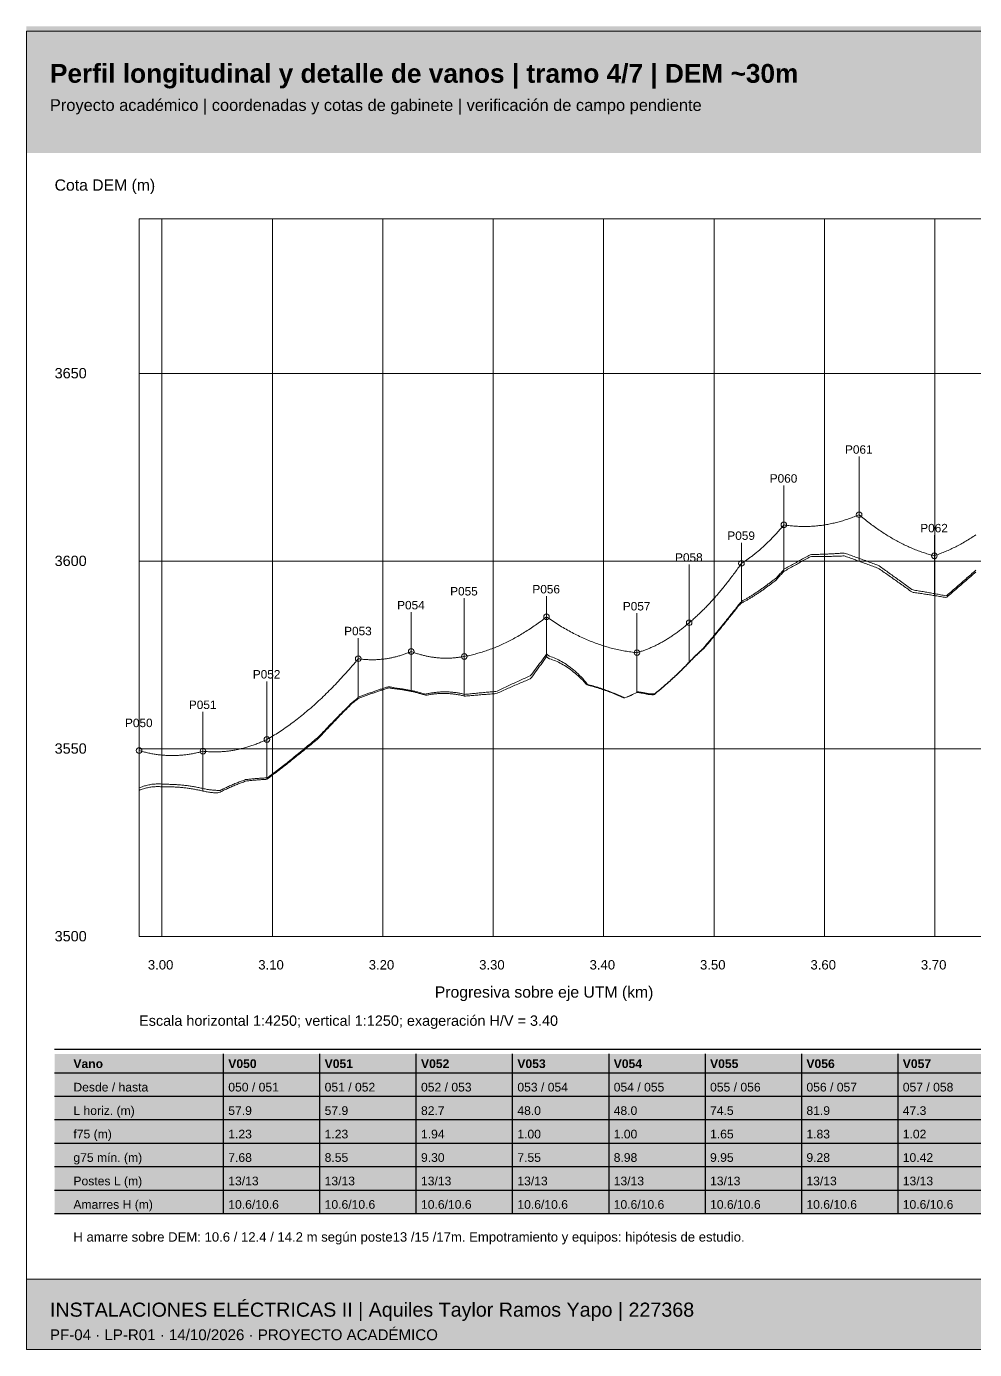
# Paper-space layout 'LP-PF-04' of a CAD drawing. Header units: metres, sheet in millimetres. Extents: x 8 to 412, y 8 to 290.
# Drawn here: x 8 to 210, y 8 to 290 of the extents above; entities that cross this region are included whole.
import ezdxf

# ---------------------------------------------------------------- set-up
doc = ezdxf.new("R2010")
doc.units = ezdxf.units.M
for name, color, linetype, lineweight, true_color in [('DETALLE', 7, 'Continuous', 13, 0x33434d), ('PERFIL_CONDUCTOR', 7, 'Continuous', 13, 0xc53643), ('PERFIL_TERRENO', 7, 'Continuous', 13, 0x976f49), ('PF_COTA', 7, 'Continuous', 0, 0x367db4), ('PF_EJE_DEM', 7, 'Continuous', 0, 0x53856e), ('PF_GRID', 7, 'Continuous', 0, 0xdee6ea), ('ROTULO', 7, 'Continuous', 13, 0x18364a)]:
    doc.layers.add(name, color=color, linetype=linetype, lineweight=lineweight, true_color=true_color)
doc.layers.add('PRESENTACION', color=7, linetype='Continuous')
doc.styles.add('Arial', font='arial.ttf')
doc.styles.add('Arial-Bold', font='arialbd.ttf')

psp = doc.layouts.new('LP-PF-04')

# ---------------------------------------------------------------- hatches: boundary and pattern name
at = {"layer": 'PRESENTACION', "true_color": 0xeef4f7}
for points in [[(8, 263), (412, 263), (412, 290), (8, 290)], [(8, 8), (412, 8), (412, 23), (8, 23)]]:
    psp.add_hatch(color=7, dxfattribs=at).paths.add_polyline_path(points)
at = {"layer": 'PRESENTACION', "true_color": 0x287d89}
psp.add_hatch(color=137, dxfattribs=at).paths.add_polyline_path([(8, 263), (11, 263), (11, 290), (8, 290)])
at = {"layer": 'PRESENTACION', "true_color": 0xe6eef2}
psp.add_hatch(color=7, dxfattribs=at).paths.add_polyline_path([(14, 64), (404, 64), (404, 71), (14, 71)])
at = {"layer": 'PRESENTACION', "true_color": 0xf6f8fa}
psp.add_hatch(color=7, dxfattribs=at).paths.add_polyline_path([(14, 37), (404, 37), (404, 64), (14, 64)])

# ---------------------------------------------------------------- linework, layer by layer
at = {"layer": 'DETALLE'}
for p, q in [((169.37, 173.85), (169.37, 183.77)), ((185.41, 176.01), (185.41, 185.93)), ((160.34, 167.09), (160.34, 175.57)), ((201.44, 168.7), (201.44, 177.18)), ((118.8, 155.68), (118.8, 164.16)), ((149.2, 154.44), (149.2, 162.92)), ((78.69, 146.76), (78.69, 155.24)), ((89.98, 148.28), (89.98, 156.76)), ((101.28, 147.24), (101.28, 155.72)), ((138.07, 148.05), (138.07, 156.53)), ((32, 127.18), (32, 135.66)), ((45.61, 127.04), (45.61, 135.52)), ((59.23, 129.54), (59.23, 138.02))]:
    psp.add_line(p, q, dxfattribs=at)
psp.add_lwpolyline([(32, 96), (284, 96), (284, 249), (32, 249)], close=True, dxfattribs=at)
for centre in [(185.41, 185.93), (169.37, 183.77), (201.44, 177.18), (160.34, 175.57), (118.8, 164.16), (149.2, 162.92), (78.69, 155.24), (89.98, 156.76), (101.28, 155.72), (138.07, 156.53), (59.23, 138.02), (32, 135.66), (45.61, 135.52)]:
    psp.add_circle(centre, 0.6, dxfattribs=at)
at = {"layer": 'PERFIL_CONDUCTOR'}
for points in [[(160.34, 175.57), (160.49, 175.67), (160.64, 175.76), (160.79, 175.86), (160.94, 175.95), (161.09, 176.05), (161.24, 176.15), (161.39, 176.25), (161.54, 176.36), (161.69, 176.46), (161.84, 176.57), (161.99, 176.68), (162.14, 176.78), (162.3, 176.9), (162.45, 177.01), (162.6, 177.12), (162.75, 177.24), (162.9, 177.35), (163.05, 177.47), (163.2, 177.59), (163.35, 177.71), (163.5, 177.83), (163.65, 177.96), (163.8, 178.08), (163.95, 178.21), (164.1, 178.34), (164.25, 178.47), (164.4, 178.6), (164.55, 178.73), (164.7, 178.87), (164.86, 179), (165.01, 179.14), (165.16, 179.28), (165.31, 179.42), (165.46, 179.56), (165.61, 179.7), (165.76, 179.85), (165.91, 179.99), (166.06, 180.14), (166.21, 180.29), (166.36, 180.44), (166.51, 180.59), (166.66, 180.75), (166.81, 180.9), (166.96, 181.06), (167.11, 181.22), (167.26, 181.37), (167.42, 181.54), (167.57, 181.7), (167.72, 181.86), (167.87, 182.03), (168.02, 182.2), (168.17, 182.36), (168.32, 182.53), (168.47, 182.71), (168.62, 182.88), (168.77, 183.05), (168.92, 183.23), (169.07, 183.41), (169.22, 183.59), (169.37, 183.77)], [(169.37, 183.77), (169.64, 183.73), (169.91, 183.69), (170.17, 183.65), (170.44, 183.62), (170.71, 183.59), (170.98, 183.56), (171.24, 183.53), (171.51, 183.51), (171.78, 183.49), (172.05, 183.47), (172.31, 183.46), (172.58, 183.44), (172.85, 183.43), (173.11, 183.43), (173.38, 183.42), (173.65, 183.42), (173.92, 183.42), (174.18, 183.42), (174.45, 183.43), (174.72, 183.44), (174.99, 183.45), (175.25, 183.46), (175.52, 183.48), (175.79, 183.5), (176.05, 183.52), (176.32, 183.54), (176.59, 183.57), (176.86, 183.6), (177.12, 183.63), (177.39, 183.67), (177.66, 183.7), (177.93, 183.74), (178.19, 183.79), (178.46, 183.83), (178.73, 183.88), (178.99, 183.93), (179.26, 183.98), (179.53, 184.04), (179.8, 184.1), (180.06, 184.16), (180.33, 184.22), (180.6, 184.29), (180.87, 184.36), (181.13, 184.43), (181.4, 184.5), (181.67, 184.58), (181.93, 184.66), (182.2, 184.74), (182.47, 184.83), (182.74, 184.91), (183, 185), (183.27, 185.1), (183.54, 185.19), (183.81, 185.29), (184.07, 185.39), (184.34, 185.49), (184.61, 185.6), (184.87, 185.71), (185.14, 185.82), (185.41, 185.93)], [(185.41, 185.93), (185.68, 185.71), (185.94, 185.49), (186.21, 185.27), (186.48, 185.05), (186.74, 184.84), (187.01, 184.63), (187.28, 184.42), (187.55, 184.21), (187.81, 184.01), (188.08, 183.81), (188.35, 183.61), (188.62, 183.41), (188.88, 183.22), (189.15, 183.03), (189.42, 182.84), (189.68, 182.66), (189.95, 182.48), (190.22, 182.3), (190.49, 182.12), (190.75, 181.95), (191.02, 181.78), (191.29, 181.61), (191.56, 181.44), (191.82, 181.28), (192.09, 181.12), (192.36, 180.96), (192.62, 180.81), (192.89, 180.66), (193.16, 180.51), (193.43, 180.36), (193.69, 180.21), (193.96, 180.07), (194.23, 179.93), (194.5, 179.8), (194.76, 179.66), (195.03, 179.53), (195.3, 179.4), (195.56, 179.28), (195.83, 179.16), (196.1, 179.04), (196.37, 178.92), (196.63, 178.8), (196.9, 178.69), (197.17, 178.58), (197.44, 178.47), (197.7, 178.37), (197.97, 178.27), (198.24, 178.17), (198.5, 178.07), (198.77, 177.98), (199.04, 177.89), (199.31, 177.8), (199.57, 177.71), (199.84, 177.63), (200.11, 177.55), (200.38, 177.47), (200.64, 177.39), (200.91, 177.32), (201.18, 177.25), (201.44, 177.18)], [(201.44, 177.18), (201.71, 177.28), (201.98, 177.37), (202.25, 177.47), (202.51, 177.57), (202.78, 177.67), (203.05, 177.78), (203.32, 177.88), (203.58, 177.99), (203.85, 178.11), (204.12, 178.22), (204.38, 178.34), (204.65, 178.46), (204.92, 178.59), (205.19, 178.71), (205.45, 178.84), (205.72, 178.97), (205.99, 179.11), (206.26, 179.24), (206.52, 179.38), (206.79, 179.53), (207.06, 179.67), (207.32, 179.82), (207.59, 179.97), (207.86, 180.12), (208.13, 180.28), (208.39, 180.44), (208.66, 180.6), (208.93, 180.76), (209.2, 180.93), (209.46, 181.1), (209.73, 181.27), (210, 181.44), (210.26, 181.62)], [(149.2, 162.92), (149.39, 163.08), (149.58, 163.23), (149.76, 163.39), (149.95, 163.55), (150.13, 163.72), (150.32, 163.88), (150.5, 164.05), (150.69, 164.22), (150.87, 164.39), (151.06, 164.56), (151.25, 164.73), (151.43, 164.91), (151.62, 165.09), (151.8, 165.27), (151.99, 165.45), (152.17, 165.63), (152.36, 165.82), (152.54, 166), (152.73, 166.19), (152.92, 166.38), (153.1, 166.58), (153.29, 166.77), (153.47, 166.97), (153.66, 167.16), (153.84, 167.37), (154.03, 167.57), (154.21, 167.77), (154.4, 167.98), (154.59, 168.18), (154.77, 168.39), (154.96, 168.61), (155.14, 168.82), (155.33, 169.03), (155.51, 169.25), (155.7, 169.47), (155.88, 169.69), (156.07, 169.92), (156.26, 170.14), (156.44, 170.37), (156.63, 170.6), (156.81, 170.83), (157, 171.06), (157.18, 171.29), (157.37, 171.53), (157.55, 171.77), (157.74, 172.01), (157.93, 172.25), (158.11, 172.49), (158.3, 172.74), (158.48, 172.99), (158.67, 173.24), (158.85, 173.49), (159.04, 173.74), (159.22, 174), (159.41, 174.26), (159.6, 174.52), (159.78, 174.78), (159.97, 175.04), (160.15, 175.31), (160.34, 175.57)], [(101.28, 155.72), (101.57, 155.78), (101.86, 155.83), (102.15, 155.89), (102.44, 155.96), (102.74, 156.02), (103.03, 156.09), (103.32, 156.16), (103.61, 156.24), (103.9, 156.32), (104.2, 156.4), (104.49, 156.48), (104.78, 156.57), (105.07, 156.65), (105.36, 156.75), (105.66, 156.84), (105.95, 156.94), (106.24, 157.04), (106.53, 157.14), (106.82, 157.25), (107.12, 157.36), (107.41, 157.47), (107.7, 157.59), (107.99, 157.71), (108.28, 157.83), (108.58, 157.95), (108.87, 158.08), (109.16, 158.21), (109.45, 158.34), (109.74, 158.48), (110.04, 158.62), (110.33, 158.76), (110.62, 158.91), (110.91, 159.05), (111.2, 159.2), (111.5, 159.36), (111.79, 159.51), (112.08, 159.67), (112.37, 159.84), (112.67, 160), (112.96, 160.17), (113.25, 160.34), (113.54, 160.52), (113.83, 160.69), (114.13, 160.87), (114.42, 161.06), (114.71, 161.24), (115, 161.43), (115.29, 161.63), (115.59, 161.82), (115.88, 162.02), (116.17, 162.22), (116.46, 162.42), (116.75, 162.63), (117.05, 162.84), (117.34, 163.05), (117.63, 163.27), (117.92, 163.49), (118.21, 163.71), (118.51, 163.93), (118.8, 164.16)], [(118.8, 164.16), (119.12, 163.94), (119.44, 163.72), (119.76, 163.5), (120.08, 163.29), (120.4, 163.08), (120.72, 162.87), (121.05, 162.67), (121.37, 162.47), (121.69, 162.27), (122.01, 162.07), (122.33, 161.88), (122.65, 161.7), (122.97, 161.51), (123.29, 161.33), (123.62, 161.15), (123.94, 160.98), (124.26, 160.81), (124.58, 160.64), (124.9, 160.47), (125.22, 160.31), (125.54, 160.16), (125.86, 160), (126.19, 159.85), (126.51, 159.7), (126.83, 159.56), (127.15, 159.41), (127.47, 159.28), (127.79, 159.14), (128.11, 159.01), (128.43, 158.88), (128.76, 158.75), (129.08, 158.63), (129.4, 158.51), (129.72, 158.4), (130.04, 158.29), (130.36, 158.18), (130.68, 158.07), (131, 157.97), (131.32, 157.87), (131.65, 157.77), (131.97, 157.68), (132.29, 157.59), (132.61, 157.5), (132.93, 157.42), (133.25, 157.34), (133.57, 157.26), (133.89, 157.19), (134.22, 157.12), (134.54, 157.05), (134.86, 156.99), (135.18, 156.93), (135.5, 156.87), (135.82, 156.82), (136.14, 156.77), (136.46, 156.72), (136.79, 156.68), (137.11, 156.64), (137.43, 156.6), (137.75, 156.56), (138.07, 156.53)], [(138.07, 156.53), (138.26, 156.59), (138.44, 156.64), (138.63, 156.7), (138.81, 156.75), (139, 156.82), (139.18, 156.88), (139.37, 156.94), (139.55, 157.01), (139.74, 157.07), (139.93, 157.14), (140.11, 157.21), (140.3, 157.29), (140.48, 157.36), (140.67, 157.44), (140.85, 157.52), (141.04, 157.6), (141.22, 157.68), (141.41, 157.76), (141.6, 157.85), (141.78, 157.93), (141.97, 158.02), (142.15, 158.11), (142.34, 158.21), (142.52, 158.3), (142.71, 158.4), (142.89, 158.5), (143.08, 158.6), (143.27, 158.7), (143.45, 158.8), (143.64, 158.91), (143.82, 159.01), (144.01, 159.12), (144.19, 159.23), (144.38, 159.35), (144.57, 159.46), (144.75, 159.58), (144.94, 159.7), (145.12, 159.82), (145.31, 159.94), (145.49, 160.06), (145.68, 160.19), (145.86, 160.31), (146.05, 160.44), (146.24, 160.57), (146.42, 160.71), (146.61, 160.84), (146.79, 160.98), (146.98, 161.12), (147.16, 161.26), (147.35, 161.4), (147.53, 161.54), (147.72, 161.69), (147.91, 161.84), (148.09, 161.99), (148.28, 162.14), (148.46, 162.29), (148.65, 162.44), (148.83, 162.6), (149.02, 162.76), (149.2, 162.92)], [(59.23, 138.02), (59.55, 138.21), (59.87, 138.4), (60.2, 138.59), (60.52, 138.79), (60.85, 138.99), (61.17, 139.19), (61.5, 139.39), (61.82, 139.6), (62.15, 139.82), (62.47, 140.03), (62.79, 140.25), (63.12, 140.48), (63.44, 140.7), (63.77, 140.93), (64.09, 141.17), (64.42, 141.41), (64.74, 141.65), (65.06, 141.89), (65.39, 142.14), (65.71, 142.39), (66.04, 142.64), (66.36, 142.9), (66.69, 143.16), (67.01, 143.42), (67.34, 143.69), (67.66, 143.96), (67.98, 144.24), (68.31, 144.52), (68.63, 144.8), (68.96, 145.08), (69.28, 145.37), (69.61, 145.66), (69.93, 145.96), (70.25, 146.26), (70.58, 146.56), (70.9, 146.86), (71.23, 147.17), (71.55, 147.49), (71.88, 147.8), (72.2, 148.12), (72.53, 148.44), (72.85, 148.77), (73.17, 149.1), (73.5, 149.43), (73.82, 149.77), (74.15, 150.11), (74.47, 150.45), (74.8, 150.8), (75.12, 151.15), (75.44, 151.51), (75.77, 151.86), (76.09, 152.23), (76.42, 152.59), (76.74, 152.96), (77.07, 153.33), (77.39, 153.71), (77.72, 154.08), (78.04, 154.47), (78.36, 154.85), (78.69, 155.24)], [(78.69, 155.24), (78.88, 155.21), (79.06, 155.19), (79.25, 155.17), (79.44, 155.14), (79.63, 155.12), (79.82, 155.1), (80.01, 155.09), (80.19, 155.07), (80.38, 155.06), (80.57, 155.05), (80.76, 155.04), (80.95, 155.03), (81.14, 155.03), (81.32, 155.02), (81.51, 155.02), (81.7, 155.02), (81.89, 155.02), (82.08, 155.02), (82.26, 155.03), (82.45, 155.03), (82.64, 155.04), (82.83, 155.05), (83.02, 155.06), (83.21, 155.08), (83.39, 155.09), (83.58, 155.11), (83.77, 155.13), (83.96, 155.15), (84.15, 155.17), (84.34, 155.2), (84.52, 155.22), (84.71, 155.25), (84.9, 155.28), (85.09, 155.31), (85.28, 155.34), (85.46, 155.38), (85.65, 155.42), (85.84, 155.46), (86.03, 155.5), (86.22, 155.54), (86.41, 155.58), (86.59, 155.63), (86.78, 155.67), (86.97, 155.72), (87.16, 155.78), (87.35, 155.83), (87.54, 155.88), (87.72, 155.94), (87.91, 156), (88.1, 156.06), (88.29, 156.12), (88.48, 156.18), (88.66, 156.25), (88.85, 156.32), (89.04, 156.39), (89.23, 156.46), (89.42, 156.53), (89.61, 156.6), (89.79, 156.68), (89.98, 156.76)], [(89.98, 156.76), (90.17, 156.69), (90.36, 156.62), (90.55, 156.55), (90.74, 156.49), (90.92, 156.43), (91.11, 156.36), (91.3, 156.31), (91.49, 156.25), (91.68, 156.19), (91.86, 156.14), (92.05, 156.09), (92.24, 156.04), (92.43, 155.99), (92.62, 155.94), (92.81, 155.9), (92.99, 155.85), (93.18, 155.81), (93.37, 155.77), (93.56, 155.73), (93.75, 155.7), (93.94, 155.66), (94.12, 155.63), (94.31, 155.6), (94.5, 155.57), (94.69, 155.55), (94.88, 155.52), (95.06, 155.5), (95.25, 155.47), (95.44, 155.46), (95.63, 155.44), (95.82, 155.42), (96.01, 155.41), (96.19, 155.39), (96.38, 155.38), (96.57, 155.37), (96.76, 155.37), (96.95, 155.36), (97.14, 155.36), (97.32, 155.35), (97.51, 155.35), (97.7, 155.36), (97.89, 155.36), (98.08, 155.36), (98.26, 155.37), (98.45, 155.38), (98.64, 155.39), (98.83, 155.4), (99.02, 155.42), (99.21, 155.43), (99.39, 155.45), (99.58, 155.47), (99.77, 155.49), (99.96, 155.51), (100.15, 155.54), (100.34, 155.56), (100.52, 155.59), (100.71, 155.62), (100.9, 155.65), (101.09, 155.69), (101.28, 155.72)], [(32, 135.66), (32.23, 135.59), (32.45, 135.53), (32.68, 135.47), (32.91, 135.41), (33.13, 135.35), (33.36, 135.29), (33.59, 135.24), (33.82, 135.19), (34.04, 135.14), (34.27, 135.09), (34.5, 135.04), (34.72, 135), (34.95, 134.96), (35.18, 134.92), (35.4, 134.89), (35.63, 134.85), (35.86, 134.82), (36.08, 134.79), (36.31, 134.76), (36.54, 134.74), (36.76, 134.71), (36.99, 134.69), (37.22, 134.67), (37.45, 134.66), (37.67, 134.64), (37.9, 134.63), (38.13, 134.62), (38.35, 134.61), (38.58, 134.61), (38.81, 134.6), (39.03, 134.6), (39.26, 134.6), (39.49, 134.61), (39.71, 134.61), (39.94, 134.62), (40.17, 134.63), (40.39, 134.64), (40.62, 134.65), (40.85, 134.67), (41.08, 134.69), (41.3, 134.71), (41.53, 134.73), (41.76, 134.76), (41.98, 134.78), (42.21, 134.81), (42.44, 134.84), (42.66, 134.88), (42.89, 134.91), (43.12, 134.95), (43.34, 134.99), (43.57, 135.03), (43.8, 135.08), (44.02, 135.13), (44.25, 135.18), (44.48, 135.23), (44.71, 135.28), (44.93, 135.34), (45.16, 135.39), (45.39, 135.45), (45.61, 135.52)], [(45.61, 135.52), (45.84, 135.49), (46.07, 135.47), (46.29, 135.45), (46.52, 135.44), (46.75, 135.42), (46.97, 135.41), (47.2, 135.4), (47.43, 135.39), (47.65, 135.39), (47.88, 135.39), (48.11, 135.38), (48.34, 135.39), (48.56, 135.39), (48.79, 135.4), (49.02, 135.4), (49.24, 135.41), (49.47, 135.43), (49.7, 135.44), (49.92, 135.46), (50.15, 135.47), (50.38, 135.5), (50.6, 135.52), (50.83, 135.54), (51.06, 135.57), (51.28, 135.6), (51.51, 135.63), (51.74, 135.67), (51.97, 135.7), (52.19, 135.74), (52.42, 135.78), (52.65, 135.83), (52.87, 135.87), (53.1, 135.92), (53.33, 135.97), (53.55, 136.02), (53.78, 136.07), (54.01, 136.13), (54.23, 136.19), (54.46, 136.25), (54.69, 136.31), (54.92, 136.37), (55.14, 136.44), (55.37, 136.51), (55.6, 136.58), (55.82, 136.65), (56.05, 136.73), (56.28, 136.81), (56.5, 136.89), (56.73, 136.97), (56.96, 137.06), (57.18, 137.14), (57.41, 137.23), (57.64, 137.32), (57.86, 137.42), (58.09, 137.51), (58.32, 137.61), (58.55, 137.71), (58.77, 137.81), (59, 137.91), (59.23, 138.02)]]:
    psp.add_lwpolyline(points, dxfattribs=at)
at = {"layer": 'PERFIL_TERRENO'}
for points in [[(169.37, 174.31), (169.64, 174.46), (169.91, 174.6), (170.17, 174.75), (170.44, 174.9), (170.71, 175.05), (170.98, 175.19), (171.24, 175.34), (171.51, 175.49), (171.78, 175.63), (172.05, 175.78), (172.31, 175.93), (172.58, 176.07), (172.85, 176.22), (173.11, 176.36), (173.38, 176.51), (173.65, 176.66), (173.92, 176.8), (174.18, 176.95), (174.45, 177.09), (174.72, 177.24), (174.99, 177.38), (175.25, 177.43), (175.52, 177.43), (175.79, 177.44), (176.05, 177.45), (176.32, 177.46), (176.59, 177.47), (176.86, 177.48), (177.12, 177.49), (177.39, 177.5), (177.66, 177.51), (177.93, 177.52), (178.19, 177.53), (178.46, 177.54), (178.73, 177.55), (178.99, 177.57), (179.26, 177.58), (179.53, 177.59), (179.8, 177.61), (180.06, 177.62), (180.33, 177.64), (180.6, 177.65), (180.87, 177.67), (181.13, 177.69), (181.4, 177.71), (181.67, 177.72), (181.93, 177.74), (182.2, 177.76), (182.47, 177.7), (182.74, 177.61), (183, 177.51), (183.27, 177.41), (183.54, 177.31), (183.81, 177.21), (184.07, 177.12), (184.34, 177.02), (184.61, 176.92), (184.87, 176.82), (185.14, 176.73), (185.41, 176.63)], [(185.41, 176.63), (185.68, 176.53), (185.94, 176.43), (186.21, 176.33), (186.48, 176.24), (186.74, 176.14), (187.01, 176.04), (187.28, 175.94), (187.55, 175.84), (187.81, 175.75), (188.08, 175.65), (188.35, 175.55), (188.62, 175.45), (188.88, 175.35), (189.15, 175.26), (189.42, 175.16), (189.68, 175.01), (189.95, 174.82), (190.22, 174.63), (190.49, 174.44), (190.75, 174.25), (191.02, 174.06), (191.29, 173.87), (191.56, 173.68), (191.82, 173.49), (192.09, 173.29), (192.36, 173.1), (192.62, 172.91), (192.89, 172.72), (193.16, 172.53), (193.43, 172.33), (193.69, 172.14), (193.96, 171.95), (194.23, 171.75), (194.5, 171.56), (194.76, 171.37), (195.03, 171.17), (195.3, 170.98), (195.56, 170.78), (195.83, 170.59), (196.1, 170.39), (196.37, 170.2), (196.63, 170), (196.9, 169.89), (197.17, 169.84), (197.44, 169.8), (197.7, 169.76), (197.97, 169.72), (198.24, 169.67), (198.5, 169.63), (198.77, 169.58), (199.04, 169.54), (199.31, 169.49), (199.57, 169.45), (199.84, 169.4), (200.11, 169.35), (200.38, 169.31), (200.64, 169.26), (200.91, 169.21), (201.18, 169.16), (201.44, 169.11)], [(160.34, 167.45), (160.49, 167.53), (160.64, 167.62), (160.79, 167.7), (160.94, 167.78), (161.09, 167.87), (161.24, 167.95), (161.39, 168.04), (161.54, 168.13), (161.69, 168.21), (161.84, 168.3), (161.99, 168.39), (162.14, 168.49), (162.3, 168.58), (162.45, 168.67), (162.6, 168.77), (162.75, 168.86), (162.9, 168.96), (163.05, 169.06), (163.2, 169.15), (163.35, 169.25), (163.5, 169.35), (163.65, 169.45), (163.8, 169.56), (163.95, 169.66), (164.1, 169.76), (164.25, 169.87), (164.4, 169.98), (164.55, 170.08), (164.7, 170.19), (164.86, 170.3), (165.01, 170.41), (165.16, 170.51), (165.31, 170.62), (165.46, 170.73), (165.61, 170.84), (165.76, 170.95), (165.91, 171.06), (166.06, 171.18), (166.21, 171.29), (166.36, 171.4), (166.51, 171.51), (166.66, 171.63), (166.81, 171.74), (166.96, 171.85), (167.11, 171.97), (167.26, 172.09), (167.42, 172.2), (167.57, 172.32), (167.72, 172.43), (167.87, 172.57), (168.02, 172.74), (168.17, 172.91), (168.32, 173.07), (168.47, 173.24), (168.62, 173.41), (168.77, 173.57), (168.92, 173.74), (169.07, 173.9), (169.22, 174.06), (169.37, 174.23)], [(201.44, 169.11), (201.71, 169.07), (201.98, 169.02), (202.25, 168.97), (202.51, 168.92), (202.78, 168.87), (203.05, 168.81), (203.32, 168.76), (203.58, 168.71), (203.85, 168.66), (204.12, 168.73), (204.38, 168.97), (204.65, 169.2), (204.92, 169.43), (205.19, 169.66), (205.45, 169.89), (205.72, 170.12), (205.99, 170.36), (206.26, 170.59), (206.52, 170.82), (206.79, 171.05), (207.06, 171.29), (207.32, 171.52), (207.59, 171.75), (207.86, 171.98), (208.13, 172.22), (208.39, 172.45), (208.66, 172.68), (208.93, 172.91), (209.2, 173.15), (209.46, 173.38), (209.73, 173.61), (210, 173.85), (210.26, 174.08)], [(149.2, 154.52), (149.39, 154.71), (149.58, 154.9), (149.76, 155.1), (149.95, 155.29), (150.13, 155.49), (150.32, 155.69), (150.5, 155.87), (150.69, 156.04), (150.87, 156.21), (151.06, 156.38), (151.25, 156.56), (151.43, 156.73), (151.62, 156.9), (151.8, 157.08), (151.99, 157.25), (152.17, 157.45), (152.36, 157.67), (152.54, 157.88), (152.73, 158.1), (152.92, 158.32), (153.1, 158.54), (153.29, 158.76), (153.47, 158.98), (153.66, 159.2), (153.84, 159.42), (154.03, 159.64), (154.21, 159.87), (154.4, 160.09), (154.59, 160.31), (154.77, 160.54), (154.96, 160.76), (155.14, 160.99), (155.33, 161.21), (155.51, 161.44), (155.7, 161.66), (155.88, 161.89), (156.07, 162.12), (156.26, 162.35), (156.44, 162.58), (156.63, 162.8), (156.81, 163.03), (157, 163.27), (157.18, 163.5), (157.37, 163.73), (157.55, 163.96), (157.74, 164.19), (157.93, 164.43), (158.11, 164.66), (158.3, 164.89), (158.48, 165.13), (158.67, 165.36), (158.85, 165.6), (159.04, 165.83), (159.22, 166.07), (159.41, 166.31), (159.6, 166.55), (159.78, 166.79), (159.97, 167.02), (160.15, 167.22), (160.34, 167.39)], [(101.28, 147.63), (101.57, 147.66), (101.86, 147.69), (102.15, 147.72), (102.44, 147.75), (102.74, 147.78), (103.03, 147.81), (103.32, 147.83), (103.61, 147.86), (103.9, 147.89), (104.2, 147.92), (104.49, 147.94), (104.78, 147.97), (105.07, 148), (105.36, 148.02), (105.66, 148.05), (105.95, 148.08), (106.24, 148.1), (106.53, 148.13), (106.82, 148.15), (107.12, 148.18), (107.41, 148.21), (107.7, 148.23), (107.99, 148.25), (108.28, 148.33), (108.58, 148.47), (108.87, 148.61), (109.16, 148.75), (109.45, 148.89), (109.74, 149.03), (110.04, 149.17), (110.33, 149.31), (110.62, 149.45), (110.91, 149.59), (111.2, 149.72), (111.5, 149.86), (111.79, 149.99), (112.08, 150.13), (112.37, 150.26), (112.67, 150.4), (112.96, 150.53), (113.25, 150.66), (113.54, 150.79), (113.83, 150.92), (114.13, 151.05), (114.42, 151.18), (114.71, 151.31), (115, 151.44), (115.29, 151.57), (115.59, 151.86), (115.88, 152.25), (116.17, 152.64), (116.46, 153.03), (116.75, 153.43), (117.05, 153.82), (117.34, 154.22), (117.63, 154.61), (117.92, 155.01), (118.21, 155.41), (118.51, 155.8), (118.8, 156.2)], [(118.8, 156.29), (119.12, 156.02), (119.44, 155.77), (119.76, 155.65), (120.08, 155.54), (120.4, 155.41), (120.72, 155.28), (121.05, 155.14), (121.37, 154.98), (121.69, 154.82), (122.01, 154.64), (122.33, 154.46), (122.65, 154.26), (122.97, 154.05), (123.29, 153.83), (123.62, 153.6), (123.94, 153.36), (124.26, 153.11), (124.58, 152.85), (124.9, 152.57), (125.22, 152.29), (125.54, 152), (125.86, 151.69), (126.19, 151.37), (126.51, 151.02), (126.83, 150.62), (127.15, 150.22), (127.47, 149.82), (127.79, 149.71), (128.11, 149.62), (128.43, 149.53), (128.76, 149.44), (129.08, 149.35), (129.4, 149.25), (129.72, 149.15), (130.04, 149.05), (130.36, 148.94), (130.68, 148.83), (131, 148.72), (131.32, 148.61), (131.65, 148.49), (131.97, 148.38), (132.29, 148.25), (132.61, 148.13), (132.93, 148), (133.25, 147.87), (133.57, 147.74), (133.89, 147.61), (134.22, 147.47), (134.54, 147.33), (134.86, 147.19), (135.18, 147.04), (135.5, 146.92), (135.82, 147.04), (136.14, 147.17), (136.46, 147.3), (136.79, 147.44), (137.11, 147.58), (137.43, 147.73), (137.75, 147.89), (138.07, 148.05)], [(138.07, 148.2), (138.26, 148.18), (138.44, 148.16), (138.63, 148.14), (138.81, 148.11), (139, 148.08), (139.18, 148.05), (139.37, 148.02), (139.55, 147.99), (139.74, 147.95), (139.93, 147.91), (140.11, 147.87), (140.3, 147.83), (140.48, 147.81), (140.67, 147.79), (140.85, 147.78), (141.04, 147.77), (141.22, 147.76), (141.41, 147.76), (141.6, 147.75), (141.78, 147.75), (141.97, 147.86), (142.15, 148.01), (142.34, 148.16), (142.52, 148.31), (142.71, 148.46), (142.89, 148.62), (143.08, 148.77), (143.27, 148.93), (143.45, 149.09), (143.64, 149.25), (143.82, 149.41), (144.01, 149.57), (144.19, 149.73), (144.38, 149.9), (144.57, 150.06), (144.75, 150.23), (144.94, 150.39), (145.12, 150.56), (145.31, 150.73), (145.49, 150.9), (145.68, 151.07), (145.86, 151.24), (146.05, 151.41), (146.24, 151.59), (146.42, 151.76), (146.61, 151.94), (146.79, 152.12), (146.98, 152.29), (147.16, 152.47), (147.35, 152.65), (147.53, 152.83), (147.72, 153.02), (147.91, 153.2), (148.09, 153.39), (148.28, 153.57), (148.46, 153.76), (148.65, 153.95), (148.83, 154.14), (149.02, 154.33), (149.2, 154.52)], [(59.23, 129.76), (59.55, 130.01), (59.87, 130.26), (60.2, 130.5), (60.52, 130.75), (60.85, 131), (61.17, 131.25), (61.5, 131.5), (61.82, 131.75), (62.15, 132), (62.47, 132.25), (62.79, 132.5), (63.12, 132.75), (63.44, 133.01), (63.77, 133.27), (64.09, 133.53), (64.42, 133.79), (64.74, 134.05), (65.06, 134.32), (65.39, 134.58), (65.71, 134.84), (66.04, 135.11), (66.36, 135.37), (66.69, 135.64), (67.01, 135.91), (67.34, 136.17), (67.66, 136.44), (67.98, 136.71), (68.31, 136.98), (68.63, 137.25), (68.96, 137.52), (69.28, 137.79), (69.61, 138.06), (69.93, 138.33), (70.25, 138.6), (70.58, 138.95), (70.9, 139.29), (71.23, 139.63), (71.55, 139.97), (71.88, 140.31), (72.2, 140.65), (72.53, 140.99), (72.85, 141.33), (73.17, 141.66), (73.5, 142), (73.82, 142.33), (74.15, 142.66), (74.47, 142.99), (74.8, 143.32), (75.12, 143.65), (75.44, 143.97), (75.77, 144.3), (76.09, 144.62), (76.42, 144.95), (76.74, 145.27), (77.07, 145.59), (77.39, 145.91), (77.72, 146.19), (78.04, 146.44), (78.36, 146.69), (78.69, 146.94)], [(78.69, 147.02), (78.88, 147.09), (79.06, 147.17), (79.25, 147.24), (79.44, 147.31), (79.63, 147.38), (79.82, 147.45), (80.01, 147.52), (80.19, 147.59), (80.38, 147.66), (80.57, 147.73), (80.76, 147.8), (80.95, 147.87), (81.14, 147.94), (81.32, 148), (81.51, 148.07), (81.7, 148.14), (81.89, 148.2), (82.08, 148.27), (82.26, 148.34), (82.45, 148.4), (82.64, 148.46), (82.83, 148.53), (83.02, 148.59), (83.21, 148.66), (83.39, 148.72), (83.58, 148.78), (83.77, 148.85), (83.96, 148.91), (84.15, 148.97), (84.34, 149.03), (84.52, 149.09), (84.71, 149.15), (84.9, 149.21), (85.09, 149.27), (85.28, 149.26), (85.46, 149.23), (85.65, 149.19), (85.84, 149.16), (86.03, 149.12), (86.22, 149.08), (86.41, 149.03), (86.59, 148.99), (86.78, 148.95), (86.97, 148.93), (87.16, 148.91), (87.35, 148.89), (87.54, 148.87), (87.72, 148.84), (87.91, 148.82), (88.1, 148.79), (88.29, 148.76), (88.48, 148.73), (88.66, 148.7), (88.85, 148.67), (89.04, 148.64), (89.23, 148.6), (89.42, 148.57), (89.61, 148.53), (89.79, 148.49), (89.98, 148.45)], [(89.98, 148.45), (90.17, 148.41), (90.36, 148.37), (90.55, 148.33), (90.74, 148.29), (90.92, 148.24), (91.11, 148.2), (91.3, 148.15), (91.49, 148.1), (91.68, 148.05), (91.86, 148), (92.05, 147.95), (92.24, 147.9), (92.43, 147.84), (92.62, 147.79), (92.81, 147.73), (92.99, 147.69), (93.18, 147.73), (93.37, 147.77), (93.56, 147.81), (93.75, 147.85), (93.94, 147.88), (94.12, 147.92), (94.31, 147.95), (94.5, 147.98), (94.69, 148), (94.88, 148.03), (95.06, 148.05), (95.25, 148.07), (95.44, 148.09), (95.63, 148.11), (95.82, 148.12), (96.01, 148.14), (96.19, 148.15), (96.38, 148.16), (96.57, 148.16), (96.76, 148.17), (96.95, 148.17), (97.14, 148.17), (97.32, 148.17), (97.51, 148.17), (97.7, 148.16), (97.89, 148.16), (98.08, 148.15), (98.26, 148.14), (98.45, 148.12), (98.64, 148.11), (98.83, 148.09), (99.02, 148.07), (99.21, 148.05), (99.39, 148.03), (99.58, 148.01), (99.77, 147.98), (99.96, 147.95), (100.15, 147.92), (100.34, 147.89), (100.52, 147.85), (100.71, 147.82), (100.9, 147.76), (101.09, 147.69), (101.28, 147.62)], [(45.61, 127.58), (45.84, 127.53), (46.07, 127.48), (46.29, 127.44), (46.52, 127.4), (46.75, 127.36), (46.97, 127.33), (47.2, 127.3), (47.43, 127.27), (47.65, 127.25), (47.88, 127.23), (48.11, 127.21), (48.34, 127.19), (48.56, 127.18), (48.79, 127.17), (49.02, 127.17), (49.24, 127.16), (49.47, 127.26), (49.7, 127.37), (49.92, 127.48), (50.15, 127.59), (50.38, 127.7), (50.6, 127.81), (50.83, 127.91), (51.06, 128.02), (51.28, 128.12), (51.51, 128.22), (51.74, 128.32), (51.97, 128.42), (52.19, 128.51), (52.42, 128.61), (52.65, 128.7), (52.87, 128.79), (53.1, 128.88), (53.33, 128.97), (53.55, 129.06), (53.78, 129.14), (54.01, 129.23), (54.23, 129.31), (54.46, 129.39), (54.69, 129.47), (54.92, 129.49), (55.14, 129.52), (55.37, 129.55), (55.6, 129.57), (55.82, 129.59), (56.05, 129.61), (56.28, 129.64), (56.5, 129.66), (56.73, 129.68), (56.96, 129.7), (57.18, 129.72), (57.41, 129.73), (57.64, 129.75), (57.86, 129.77), (58.09, 129.78), (58.32, 129.8), (58.55, 129.81), (58.77, 129.82), (59, 129.84), (59.23, 129.85)], [(32, 127.71), (32.23, 127.8), (32.45, 127.89), (32.68, 127.97), (32.91, 128.05), (33.13, 128.12), (33.36, 128.18), (33.59, 128.24), (33.82, 128.3), (34.04, 128.35), (34.27, 128.39), (34.5, 128.43), (34.72, 128.47), (34.95, 128.49), (35.18, 128.52), (35.4, 128.53), (35.63, 128.55), (35.86, 128.55), (36.08, 128.55), (36.31, 128.55), (36.54, 128.54), (36.76, 128.52), (36.99, 128.5), (37.22, 128.48), (37.45, 128.47), (37.67, 128.47), (37.9, 128.47), (38.13, 128.47), (38.35, 128.47), (38.58, 128.46), (38.81, 128.46), (39.03, 128.45), (39.26, 128.44), (39.49, 128.43), (39.71, 128.42), (39.94, 128.41), (40.17, 128.39), (40.39, 128.38), (40.62, 128.36), (40.85, 128.34), (41.08, 128.32), (41.3, 128.3), (41.53, 128.27), (41.76, 128.25), (41.98, 128.22), (42.21, 128.19), (42.44, 128.16), (42.66, 128.13), (42.89, 128.1), (43.12, 128.06), (43.34, 128.03), (43.57, 127.99), (43.8, 127.95), (44.02, 127.91), (44.25, 127.87), (44.48, 127.82), (44.71, 127.78), (44.93, 127.73), (45.16, 127.68), (45.39, 127.63), (45.61, 127.58)]]:
    psp.add_lwpolyline(points, dxfattribs=at)
at = {"layer": 'PF_COTA'}
for p, q in [((185.41, 185.93), (185.41, 198.33)), ((169.37, 183.77), (169.37, 192.17)), ((201.44, 177.18), (201.44, 181.58)), ((160.34, 175.57), (160.34, 179.97)), ((149.2, 162.92), (149.2, 175.32)), ((101.28, 155.72), (101.28, 168.12)), ((118.8, 164.16), (118.8, 168.56)), ((89.98, 156.76), (89.98, 165.16)), ((138.07, 156.53), (138.07, 164.93)), ((78.69, 155.24), (78.69, 159.64)), ((59.23, 138.02), (59.23, 150.42)), ((45.61, 135.52), (45.61, 143.92)), ((32, 135.66), (32, 140.06))]:
    psp.add_line(p, q, dxfattribs=at)
at = {"layer": 'PF_EJE_DEM'}
for points in [[(169.37, 173.85), (169.64, 174), (169.91, 174.15), (170.17, 174.3), (170.44, 174.45), (170.71, 174.6), (170.98, 174.75), (171.24, 174.9), (171.51, 175.04), (171.78, 175.19), (172.05, 175.34), (172.31, 175.49), (172.58, 175.64), (172.85, 175.79), (173.11, 175.94), (173.38, 176.08), (173.65, 176.23), (173.92, 176.38), (174.18, 176.53), (174.45, 176.67), (174.72, 176.82), (174.99, 176.97), (175.25, 177.01), (175.52, 177.01), (175.79, 177.01), (176.05, 177.01), (176.32, 177.01), (176.59, 177.01), (176.86, 177.01), (177.12, 177.01), (177.39, 177.02), (177.66, 177.02), (177.93, 177.02), (178.19, 177.03), (178.46, 177.03), (178.73, 177.04), (178.99, 177.05), (179.26, 177.05), (179.53, 177.06), (179.8, 177.07), (180.06, 177.07), (180.33, 177.08), (180.6, 177.09), (180.87, 177.1), (181.13, 177.11), (181.4, 177.12), (181.67, 177.13), (181.93, 177.14), (182.2, 177.15), (182.47, 177.09), (182.74, 176.99), (183, 176.9), (183.27, 176.8), (183.54, 176.7), (183.81, 176.6), (184.07, 176.5), (184.34, 176.41), (184.61, 176.31), (184.87, 176.21), (185.14, 176.11), (185.41, 176.01)], [(185.41, 176.01), (185.68, 175.92), (185.94, 175.82), (186.21, 175.72), (186.48, 175.62), (186.74, 175.53), (187.01, 175.43), (187.28, 175.33), (187.55, 175.23), (187.81, 175.13), (188.08, 175.04), (188.35, 174.94), (188.62, 174.84), (188.88, 174.74), (189.15, 174.64), (189.42, 174.55), (189.68, 174.39), (189.95, 174.21), (190.22, 174.02), (190.49, 173.84), (190.75, 173.65), (191.02, 173.46), (191.29, 173.27), (191.56, 173.09), (191.82, 172.9), (192.09, 172.71), (192.36, 172.52), (192.62, 172.34), (192.89, 172.15), (193.16, 171.96), (193.43, 171.77), (193.69, 171.58), (193.96, 171.39), (194.23, 171.2), (194.5, 171.01), (194.76, 170.82), (195.03, 170.63), (195.3, 170.44), (195.56, 170.25), (195.83, 170.06), (196.1, 169.87), (196.37, 169.67), (196.63, 169.48), (196.9, 169.38), (197.17, 169.34), (197.44, 169.3), (197.7, 169.27), (197.97, 169.23), (198.24, 169.19), (198.5, 169.15), (198.77, 169.11), (199.04, 169.07), (199.31, 169.03), (199.57, 168.99), (199.84, 168.95), (200.11, 168.91), (200.38, 168.87), (200.64, 168.83), (200.91, 168.79), (201.18, 168.75), (201.44, 168.7)], [(160.34, 167.09), (160.49, 167.17), (160.64, 167.25), (160.79, 167.33), (160.94, 167.41), (161.09, 167.5), (161.24, 167.58), (161.39, 167.66), (161.54, 167.75), (161.69, 167.84), (161.84, 167.92), (161.99, 168.01), (162.14, 168.1), (162.3, 168.19), (162.45, 168.28), (162.6, 168.38), (162.75, 168.47), (162.9, 168.56), (163.05, 168.66), (163.2, 168.76), (163.35, 168.85), (163.5, 168.95), (163.65, 169.05), (163.8, 169.15), (163.95, 169.25), (164.1, 169.36), (164.25, 169.46), (164.4, 169.56), (164.55, 169.67), (164.7, 169.78), (164.86, 169.88), (165.01, 169.99), (165.16, 170.1), (165.31, 170.21), (165.46, 170.32), (165.61, 170.43), (165.76, 170.54), (165.91, 170.65), (166.06, 170.76), (166.21, 170.87), (166.36, 170.98), (166.51, 171.09), (166.66, 171.2), (166.81, 171.32), (166.96, 171.43), (167.11, 171.54), (167.26, 171.66), (167.42, 171.77), (167.57, 171.89), (167.72, 172.01), (167.87, 172.18), (168.02, 172.35), (168.17, 172.52), (168.32, 172.69), (168.47, 172.85), (168.62, 173.02), (168.77, 173.19), (168.92, 173.35), (169.07, 173.52), (169.22, 173.68), (169.37, 173.85)], [(201.44, 168.7), (201.71, 168.66), (201.98, 168.62), (202.25, 168.57), (202.51, 168.53), (202.78, 168.48), (203.05, 168.44), (203.32, 168.39), (203.58, 168.35), (203.85, 168.3), (204.12, 168.39), (204.38, 168.62), (204.65, 168.85), (204.92, 169.08), (205.19, 169.31), (205.45, 169.54), (205.72, 169.77), (205.99, 170), (206.26, 170.23), (206.52, 170.47), (206.79, 170.7), (207.06, 170.93), (207.32, 171.16), (207.59, 171.39), (207.86, 171.62), (208.13, 171.85), (208.39, 172.09), (208.66, 172.32), (208.93, 172.55), (209.2, 172.78), (209.46, 173.01), (209.73, 173.24), (210, 173.48), (210.26, 173.71)], [(149.2, 154.44), (149.39, 154.63), (149.58, 154.83), (149.76, 155.02), (149.95, 155.21), (150.13, 155.41), (150.32, 155.59), (150.5, 155.76), (150.69, 155.92), (150.87, 156.09), (151.06, 156.26), (151.25, 156.44), (151.43, 156.61), (151.62, 156.78), (151.8, 156.96), (151.99, 157.13), (152.17, 157.31), (152.36, 157.49), (152.54, 157.7), (152.73, 157.91), (152.92, 158.13), (153.1, 158.35), (153.29, 158.57), (153.47, 158.79), (153.66, 159.01), (153.84, 159.23), (154.03, 159.45), (154.21, 159.68), (154.4, 159.9), (154.59, 160.12), (154.77, 160.35), (154.96, 160.57), (155.14, 160.8), (155.33, 161.02), (155.51, 161.25), (155.7, 161.47), (155.88, 161.7), (156.07, 161.93), (156.26, 162.16), (156.44, 162.39), (156.63, 162.61), (156.81, 162.84), (157, 163.07), (157.18, 163.31), (157.37, 163.54), (157.55, 163.77), (157.74, 164), (157.93, 164.23), (158.11, 164.47), (158.3, 164.7), (158.48, 164.94), (158.67, 165.17), (158.85, 165.41), (159.04, 165.64), (159.22, 165.88), (159.41, 166.12), (159.6, 166.35), (159.78, 166.59), (159.97, 166.76), (160.15, 166.92), (160.34, 167.09)], [(101.28, 147.24), (101.57, 147.27), (101.86, 147.3), (102.15, 147.32), (102.44, 147.35), (102.74, 147.38), (103.03, 147.4), (103.32, 147.43), (103.61, 147.45), (103.9, 147.48), (104.2, 147.5), (104.49, 147.53), (104.78, 147.55), (105.07, 147.58), (105.36, 147.6), (105.66, 147.62), (105.95, 147.65), (106.24, 147.67), (106.53, 147.69), (106.82, 147.72), (107.12, 147.74), (107.41, 147.76), (107.7, 147.78), (107.99, 147.81), (108.28, 147.87), (108.58, 148.01), (108.87, 148.14), (109.16, 148.27), (109.45, 148.41), (109.74, 148.54), (110.04, 148.67), (110.33, 148.8), (110.62, 148.93), (110.91, 149.06), (111.2, 149.19), (111.5, 149.32), (111.79, 149.44), (112.08, 149.57), (112.37, 149.7), (112.67, 149.82), (112.96, 149.95), (113.25, 150.07), (113.54, 150.2), (113.83, 150.32), (114.13, 150.44), (114.42, 150.56), (114.71, 150.68), (115, 150.8), (115.29, 150.92), (115.59, 151.21), (115.88, 151.61), (116.17, 152.02), (116.46, 152.42), (116.75, 152.82), (117.05, 153.23), (117.34, 153.64), (117.63, 154.04), (117.92, 154.45), (118.21, 154.86), (118.51, 155.27), (118.8, 155.68)], [(118.8, 155.68), (119.12, 155.41), (119.44, 155.21), (119.76, 155.11), (120.08, 155.01), (120.4, 154.89), (120.72, 154.77), (121.05, 154.63), (121.37, 154.48), (121.69, 154.32), (122.01, 154.15), (122.33, 153.97), (122.65, 153.78), (122.97, 153.58), (123.29, 153.37), (123.62, 153.14), (123.94, 152.91), (124.26, 152.66), (124.58, 152.41), (124.9, 152.14), (125.22, 151.86), (125.54, 151.57), (125.86, 151.28), (126.19, 150.96), (126.51, 150.64), (126.83, 150.31), (127.15, 149.92), (127.47, 149.64), (127.79, 149.56), (128.11, 149.48), (128.43, 149.39), (128.76, 149.3), (129.08, 149.21), (129.4, 149.11), (129.72, 149.01), (130.04, 148.91), (130.36, 148.81), (130.68, 148.7), (131, 148.6), (131.32, 148.48), (131.65, 148.37), (131.97, 148.25), (132.29, 148.13), (132.61, 148.01), (132.93, 147.89), (133.25, 147.76), (133.57, 147.63), (133.89, 147.49), (134.22, 147.36), (134.54, 147.22), (134.86, 147.08), (135.18, 146.93), (135.5, 146.9), (135.82, 147.02), (136.14, 147.15), (136.46, 147.29), (136.79, 147.43), (137.11, 147.58), (137.43, 147.73), (137.75, 147.89), (138.07, 148.05)], [(138.07, 148.05), (138.26, 148.03), (138.44, 148.01), (138.63, 147.99), (138.81, 147.96), (139, 147.93), (139.18, 147.9), (139.37, 147.87), (139.55, 147.84), (139.74, 147.8), (139.93, 147.76), (140.11, 147.72), (140.3, 147.68), (140.48, 147.63), (140.67, 147.6), (140.85, 147.59), (141.04, 147.58), (141.22, 147.57), (141.41, 147.57), (141.6, 147.56), (141.78, 147.64), (141.97, 147.79), (142.15, 147.94), (142.34, 148.09), (142.52, 148.24), (142.71, 148.4), (142.89, 148.55), (143.08, 148.71), (143.27, 148.86), (143.45, 149.02), (143.64, 149.18), (143.82, 149.34), (144.01, 149.5), (144.19, 149.66), (144.38, 149.83), (144.57, 149.99), (144.75, 150.15), (144.94, 150.32), (145.12, 150.49), (145.31, 150.66), (145.49, 150.83), (145.68, 151), (145.86, 151.17), (146.05, 151.34), (146.24, 151.51), (146.42, 151.69), (146.61, 151.87), (146.79, 152.04), (146.98, 152.22), (147.16, 152.4), (147.35, 152.58), (147.53, 152.76), (147.72, 152.94), (147.91, 153.13), (148.09, 153.31), (148.28, 153.5), (148.46, 153.68), (148.65, 153.87), (148.83, 154.06), (149.02, 154.25), (149.2, 154.44)], [(59.23, 129.54), (59.55, 129.79), (59.87, 130.03), (60.2, 130.28), (60.52, 130.53), (60.85, 130.77), (61.17, 131.02), (61.5, 131.27), (61.82, 131.52), (62.15, 131.76), (62.47, 132.01), (62.79, 132.26), (63.12, 132.51), (63.44, 132.77), (63.77, 133.03), (64.09, 133.29), (64.42, 133.54), (64.74, 133.8), (65.06, 134.06), (65.39, 134.32), (65.71, 134.58), (66.04, 134.85), (66.36, 135.11), (66.69, 135.37), (67.01, 135.64), (67.34, 135.9), (67.66, 136.16), (67.98, 136.43), (68.31, 136.7), (68.63, 136.96), (68.96, 137.23), (69.28, 137.5), (69.61, 137.77), (69.93, 138.03), (70.25, 138.31), (70.58, 138.66), (70.9, 139.01), (71.23, 139.36), (71.55, 139.7), (71.88, 140.05), (72.2, 140.4), (72.53, 140.74), (72.85, 141.08), (73.17, 141.42), (73.5, 141.76), (73.82, 142.1), (74.15, 142.44), (74.47, 142.77), (74.8, 143.11), (75.12, 143.44), (75.44, 143.77), (75.77, 144.1), (76.09, 144.43), (76.42, 144.76), (76.74, 145.09), (77.07, 145.41), (77.39, 145.74), (77.72, 146.01), (78.04, 146.26), (78.36, 146.51), (78.69, 146.76)], [(78.69, 146.76), (78.88, 146.83), (79.06, 146.91), (79.25, 146.98), (79.44, 147.05), (79.63, 147.12), (79.82, 147.19), (80.01, 147.26), (80.19, 147.33), (80.38, 147.4), (80.57, 147.47), (80.76, 147.53), (80.95, 147.6), (81.14, 147.67), (81.32, 147.74), (81.51, 147.8), (81.7, 147.87), (81.89, 147.93), (82.08, 148), (82.26, 148.06), (82.45, 148.13), (82.64, 148.19), (82.83, 148.26), (83.02, 148.32), (83.21, 148.38), (83.39, 148.45), (83.58, 148.51), (83.77, 148.57), (83.96, 148.63), (84.15, 148.69), (84.34, 148.75), (84.52, 148.81), (84.71, 148.87), (84.9, 148.93), (85.09, 148.99), (85.28, 149.03), (85.46, 149), (85.65, 148.96), (85.84, 148.92), (86.03, 148.88), (86.22, 148.86), (86.41, 148.84), (86.59, 148.83), (86.78, 148.81), (86.97, 148.78), (87.16, 148.76), (87.35, 148.74), (87.54, 148.71), (87.72, 148.69), (87.91, 148.66), (88.1, 148.63), (88.29, 148.6), (88.48, 148.57), (88.66, 148.54), (88.85, 148.5), (89.04, 148.47), (89.23, 148.43), (89.42, 148.4), (89.61, 148.36), (89.79, 148.32), (89.98, 148.28)], [(89.98, 148.28), (90.17, 148.24), (90.36, 148.19), (90.55, 148.15), (90.74, 148.1), (90.92, 148.06), (91.11, 148.01), (91.3, 147.96), (91.49, 147.91), (91.68, 147.86), (91.86, 147.81), (92.05, 147.75), (92.24, 147.7), (92.43, 147.64), (92.62, 147.58), (92.81, 147.53), (92.99, 147.47), (93.18, 147.46), (93.37, 147.5), (93.56, 147.54), (93.75, 147.57), (93.94, 147.6), (94.12, 147.63), (94.31, 147.66), (94.5, 147.68), (94.69, 147.71), (94.88, 147.73), (95.06, 147.75), (95.25, 147.77), (95.44, 147.78), (95.63, 147.8), (95.82, 147.81), (96.01, 147.82), (96.19, 147.83), (96.38, 147.83), (96.57, 147.84), (96.76, 147.84), (96.95, 147.84), (97.14, 147.84), (97.32, 147.84), (97.51, 147.83), (97.7, 147.82), (97.89, 147.81), (98.08, 147.8), (98.26, 147.79), (98.45, 147.77), (98.64, 147.75), (98.83, 147.73), (99.02, 147.71), (99.21, 147.69), (99.39, 147.66), (99.58, 147.64), (99.77, 147.61), (99.96, 147.57), (100.15, 147.54), (100.34, 147.51), (100.52, 147.47), (100.71, 147.43), (100.9, 147.39), (101.09, 147.32), (101.28, 147.24)], [(32, 127.18), (32.23, 127.27), (32.45, 127.36), (32.68, 127.44), (32.91, 127.51), (33.13, 127.58), (33.36, 127.64), (33.59, 127.7), (33.82, 127.75), (34.04, 127.8), (34.27, 127.84), (34.5, 127.88), (34.72, 127.91), (34.95, 127.94), (35.18, 127.96), (35.4, 127.97), (35.63, 127.98), (35.86, 127.99), (36.08, 127.99), (36.31, 127.98), (36.54, 127.97), (36.76, 127.95), (36.99, 127.94), (37.22, 127.94), (37.45, 127.94), (37.67, 127.95), (37.9, 127.95), (38.13, 127.94), (38.35, 127.94), (38.58, 127.94), (38.81, 127.93), (39.03, 127.92), (39.26, 127.91), (39.49, 127.9), (39.71, 127.89), (39.94, 127.88), (40.17, 127.86), (40.39, 127.85), (40.62, 127.83), (40.85, 127.81), (41.08, 127.79), (41.3, 127.76), (41.53, 127.74), (41.76, 127.71), (41.98, 127.69), (42.21, 127.66), (42.44, 127.63), (42.66, 127.59), (42.89, 127.56), (43.12, 127.52), (43.34, 127.49), (43.57, 127.45), (43.8, 127.41), (44.02, 127.37), (44.25, 127.32), (44.48, 127.28), (44.71, 127.23), (44.93, 127.19), (45.16, 127.14), (45.39, 127.09), (45.61, 127.04)], [(45.61, 127.04), (45.84, 126.98), (46.07, 126.93), (46.29, 126.89), (46.52, 126.85), (46.75, 126.82), (46.97, 126.78), (47.2, 126.76), (47.43, 126.73), (47.65, 126.71), (47.88, 126.69), (48.11, 126.67), (48.34, 126.66), (48.56, 126.64), (48.79, 126.64), (49.02, 126.7), (49.24, 126.81), (49.47, 126.92), (49.7, 127.04), (49.92, 127.15), (50.15, 127.26), (50.38, 127.36), (50.6, 127.47), (50.83, 127.58), (51.06, 127.68), (51.28, 127.78), (51.51, 127.88), (51.74, 127.98), (51.97, 128.08), (52.19, 128.17), (52.42, 128.27), (52.65, 128.36), (52.87, 128.45), (53.1, 128.54), (53.33, 128.63), (53.55, 128.71), (53.78, 128.8), (54.01, 128.88), (54.23, 128.96), (54.46, 129.04), (54.69, 129.12), (54.92, 129.19), (55.14, 129.22), (55.37, 129.24), (55.6, 129.27), (55.82, 129.29), (56.05, 129.31), (56.28, 129.33), (56.5, 129.35), (56.73, 129.37), (56.96, 129.39), (57.18, 129.41), (57.41, 129.43), (57.64, 129.45), (57.86, 129.46), (58.09, 129.48), (58.32, 129.49), (58.55, 129.5), (58.77, 129.52), (59, 129.53), (59.23, 129.54)]]:
    psp.add_lwpolyline(points, dxfattribs=at)
at = {"layer": 'PF_GRID'}
for p, q in [((36.86, 96), (36.86, 249)), ((60.39, 96), (60.39, 249)), ((83.92, 96), (83.92, 249)), ((107.45, 96), (107.45, 249)), ((130.98, 96), (130.98, 249)), ((154.51, 96), (154.51, 249)), ((178.04, 96), (178.04, 249)), ((201.57, 96), (201.57, 249)), ((32, 216), (284, 216)), ((32, 176), (284, 176)), ((32, 136), (284, 136)), ((32, 96), (284, 96))]:
    psp.add_line(p, q, dxfattribs=at)
at = {"layer": 'PRESENTACION', "color": 254, "true_color": 0xdee6ea}
for p, q in [((14, 72), (404, 72)), ((50, 37), (50, 71)), ((70.53, 37), (70.53, 71)), ((91.06, 37), (91.06, 71)), ((111.59, 37), (111.59, 71)), ((132.12, 37), (132.12, 71)), ((152.65, 37), (152.65, 71)), ((173.18, 37), (173.18, 71)), ((193.71, 37), (193.71, 71)), ((14, 67), (404, 67)), ((14, 62), (404, 62)), ((14, 57), (404, 57)), ((14, 52), (404, 52)), ((14, 47), (404, 47)), ((14, 42), (404, 42)), ((14, 37), (404, 37))]:
    psp.add_line(p, q, dxfattribs=at)
at = {"layer": 'ROTULO'}
psp.add_line((8, 23), (412, 23), dxfattribs=at)
psp.add_lwpolyline([(8, 8), (412, 8), (412, 289), (8, 289)], close=True, dxfattribs=at)

# ---------------------------------------------------------------- texts
at = {"layer": 'ROTULO', "color": 159, "true_color": 0x18364a, "style": 'Arial-Bold'}
psp.add_text('Perfil longitudinal y detalle de vanos | tramo 4/7 | DEM ~30m', height=4, dxfattribs=at).set_placement((13, 278))
at = {"layer": 'ROTULO', "color": 147, "true_color": 0x526b7b, "style": 'Arial'}
psp.add_text('Proyecto académico | coordenadas y cotas de gabinete | verificación de campo pendiente', height=2.5, dxfattribs=at).set_placement((13, 272))
at = {"layer": 'ROTULO'}
for s, height, style, p in [('Cota DEM (m)', 2.4, 'Arial', (14, 255)), ('3650', 2.2, 'Arial', (14, 215)), ('P061', 1.8, 'Arial', (182.41, 198.93)), ('P060', 1.8, 'Arial', (166.37, 192.77)), ('P062', 1.8, 'Arial', (198.44, 182.18)), ('P059', 1.8, 'Arial', (157.34, 180.57)), ('P058', 1.8, 'Arial', (146.2, 175.92)), ('3600', 2.2, 'Arial', (14, 175)), ('P055', 1.8, 'Arial', (98.28, 168.72)), ('P056', 1.8, 'Arial', (115.8, 169.16)), ('P054', 1.8, 'Arial', (86.98, 165.76)), ('P057', 1.8, 'Arial', (135.07, 165.53)), ('P053', 1.8, 'Arial', (75.69, 160.24)), ('P052', 1.8, 'Arial', (56.23, 151.02)), ('P051', 1.8, 'Arial', (42.61, 144.52)), ('P050', 1.8, 'Arial', (29, 140.66)), ('3550', 2.2, 'Arial', (14, 135)), ('3500', 2.2, 'Arial', (14, 95)), ('3.00', 2, 'Arial', (33.86, 89)), ('3.10', 2, 'Arial', (57.39, 89)), ('3.20', 2, 'Arial', (80.92, 89)), ('3.30', 2, 'Arial', (104.45, 89)), ('3.40', 2, 'Arial', (127.98, 89)), ('3.50', 2, 'Arial', (151.51, 89)), ('3.60', 2, 'Arial', (175.04, 89)), ('3.70', 2, 'Arial', (198.57, 89)), ('Progresiva sobre eje UTM (km)', 2.4, 'Arial', (95, 83)), ('Escala horizontal 1:4250; vertical 1:1250; exageración H/V = 3.40', 2.2, 'Arial', (32, 77)), ('Vano', 1.85, 'Arial-Bold', (18, 68)), ('V050', 1.85, 'Arial-Bold', (51, 68)), ('V051', 1.85, 'Arial-Bold', (71.53, 68)), ('V052', 1.85, 'Arial-Bold', (92.06, 68)), ('V053', 1.85, 'Arial-Bold', (112.59, 68)), ('V054', 1.85, 'Arial-Bold', (133.12, 68)), ('V055', 1.85, 'Arial-Bold', (153.65, 68)), ('V056', 1.85, 'Arial-Bold', (174.18, 68)), ('V057', 1.85, 'Arial-Bold', (194.71, 68)), ('Desde / hasta', 1.85, 'Arial', (18, 63)), ('050 / 051', 1.85, 'Arial', (51, 63)), ('051 / 052', 1.85, 'Arial', (71.53, 63)), ('052 / 053', 1.85, 'Arial', (92.06, 63)), ('053 / 054', 1.85, 'Arial', (112.59, 63)), ('054 / 055', 1.85, 'Arial', (133.12, 63)), ('055 / 056', 1.85, 'Arial', (153.65, 63)), ('056 / 057', 1.85, 'Arial', (174.18, 63)), ('057 / 058', 1.85, 'Arial', (194.71, 63)), ('L horiz. (m)', 1.85, 'Arial', (18, 58)), ('57.9', 1.85, 'Arial', (51, 58)), ('57.9', 1.85, 'Arial', (71.53, 58)), ('82.7', 1.85, 'Arial', (92.06, 58)), ('48.0', 1.85, 'Arial', (112.59, 58)), ('48.0', 1.85, 'Arial', (133.12, 58)), ('74.5', 1.85, 'Arial', (153.65, 58)), ('81.9', 1.85, 'Arial', (174.18, 58)), ('47.3', 1.85, 'Arial', (194.71, 58)), ('f75 (m)', 1.85, 'Arial', (18, 53)), ('1.23', 1.85, 'Arial', (51, 53)), ('1.23', 1.85, 'Arial', (71.53, 53)), ('1.94', 1.85, 'Arial', (92.06, 53)), ('1.00', 1.85, 'Arial', (112.59, 53)), ('1.00', 1.85, 'Arial', (133.12, 53)), ('1.65', 1.85, 'Arial', (153.65, 53)), ('1.83', 1.85, 'Arial', (174.18, 53)), ('1.02', 1.85, 'Arial', (194.71, 53)), ('g75 mín. (m)', 1.85, 'Arial', (18, 48)), ('7.68', 1.85, 'Arial', (51, 48)), ('8.55', 1.85, 'Arial', (71.53, 48)), ('9.30', 1.85, 'Arial', (92.06, 48)), ('7.55', 1.85, 'Arial', (112.59, 48)), ('8.98', 1.85, 'Arial', (133.12, 48)), ('9.95', 1.85, 'Arial', (153.65, 48)), ('9.28', 1.85, 'Arial', (174.18, 48)), ('10.42', 1.85, 'Arial', (194.71, 48)), ('Postes L (m)', 1.85, 'Arial', (18, 43)), ('13/13', 1.85, 'Arial', (51, 43)), ('13/13', 1.85, 'Arial', (71.53, 43)), ('13/13', 1.85, 'Arial', (92.06, 43)), ('13/13', 1.85, 'Arial', (112.59, 43)), ('13/13', 1.85, 'Arial', (133.12, 43)), ('13/13', 1.85, 'Arial', (153.65, 43)), ('13/13', 1.85, 'Arial', (174.18, 43)), ('13/13', 1.85, 'Arial', (194.71, 43)), ('Amarres H (m)', 1.85, 'Arial', (18, 38)), ('10.6/10.6', 1.85, 'Arial', (51, 38)), ('10.6/10.6', 1.85, 'Arial', (71.53, 38)), ('10.6/10.6', 1.85, 'Arial', (92.06, 38)), ('10.6/10.6', 1.85, 'Arial', (112.59, 38)), ('10.6/10.6', 1.85, 'Arial', (133.12, 38)), ('10.6/10.6', 1.85, 'Arial', (153.65, 38)), ('10.6/10.6', 1.85, 'Arial', (174.18, 38)), ('10.6/10.6', 1.85, 'Arial', (194.71, 38)), ('H amarre sobre DEM: 10.6 / 12.4 / 14.2 m según poste13 /15 /17m. Empotramiento y equipos: hipótesis de estudio.', 2, 'Arial', (18, 31)), ('INSTALACIONES ELÉCTRICAS II | Aquiles Taylor Ramos Yapo | 227368', 3, 'Arial', (13, 15)), ('PF-04 · LP-R01 · 14/10/2026 · PROYECTO ACADÉMICO', 2.3, 'Arial', (13, 10))]:
    psp.add_text(s, height=height, dxfattribs=dict(at, style=style)).set_placement(p)

doc.saveas('drawing.dxf')
